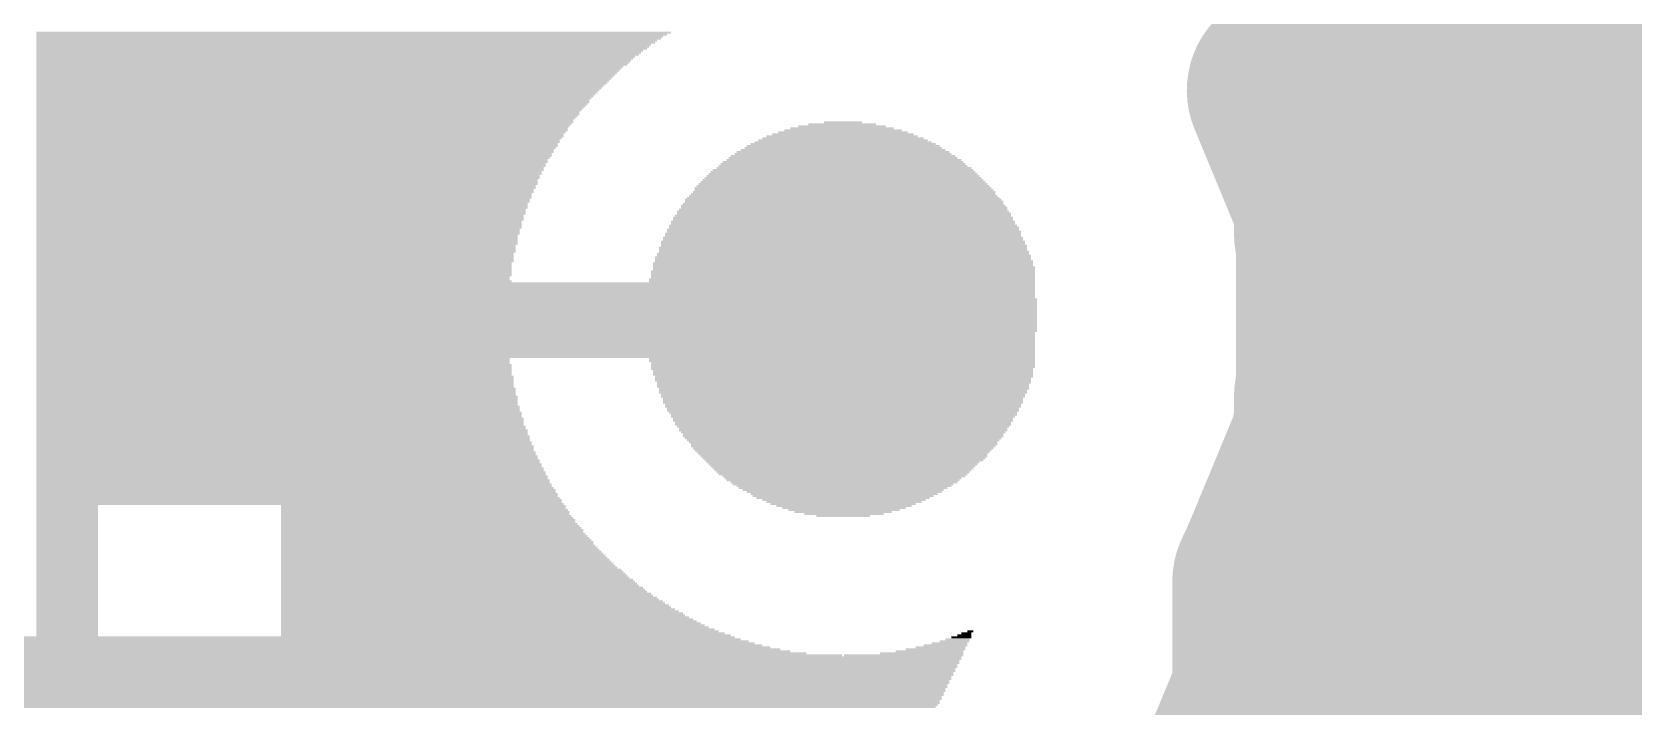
# Model space of a CAD drawing. Extents: x 0 to 49.5, y 0 to 37.5.
# Drawn here: x 17.664 to 21.69, y 3.129 to 4.827 of the extents above; entities that cross this region are included whole.
import ezdxf

# ---------------------------------------------------------------- set-up
doc = ezdxf.new("R2010")
doc.units = 0
doc.layers.add('1', color=22, linetype='CONTINUOUS')

# ---------------------------------------------------------------- blocks, each defined once
blk = doc.blocks.new('RECT')
blk.add_solid([(-0.5, -0.5), (0.5, -0.5), (-0.5, 0.5), (0.5, 0.5)])

msp = doc.modelspace()

# ---------------------------------------------------------------- linework, layer by layer
at = {"layer": '1', "const_width": 0.254}
for points in [[(20.9377, 4.7286, 1), (20.703, 4.6314)], [(20.8204, 4.807, 1), (20.8204, 4.553)], [(20.8651, 4.699, 1), (20.8651, 4.445)], [(21.0459, 4.4421, 1), (20.7919, 4.4421)], [(21.0363, 4.4898, 1), (20.8016, 4.3926)], [(21.0559, 4.4171, 1), (20.8019, 4.4171)], [(21.0463, 4.4627, 1), (20.8116, 4.3655)], [(21.0609, 4.4021, 1), (20.8069, 4.4021)], [(21.0513, 4.4477, 1), (20.8166, 4.3505)], [(21.0659, 4.3871, 1), (20.8119, 4.3871)], [(20.8016, 4.3935, 1), (21.0363, 4.4907)], [(20.8116, 4.3684, 1), (21.0463, 4.4657)], [(21.0525, 4.4189, 1), (20.8253, 4.3053)], [(21.0659, 4.362, 1), (20.8119, 4.362)], [(20.7919, 4.4412, 1), (21.0459, 4.4412)], [(21.0563, 4.3677, 1), (20.8216, 4.2705)], [(20.8166, 4.3535, 1), (21.0513, 4.4507)], [(21.0709, 4.3071, 1), (20.8169, 4.3071)], [(21.0709, 4.3021, 1), (20.8169, 4.3021)], [(21.0644, 4.3422, 1), (20.8234, 4.2619)], [(20.8216, 4.3384, 1), (21.0563, 4.4357)], [(20.8019, 4.4141, 1), (21.0559, 4.4141)], [(20.8069, 4.3991, 1), (21.0609, 4.3991)], [(20.8253, 4.3053, 1), (21.0525, 4.4188)], [(20.8119, 4.3621, 1), (21.0659, 4.3621)], [(20.8234, 4.2619, 1), (21.0644, 4.3422)], [(20.8266, 4.2584, 1), (21.0612, 4.3557)], [(20.8119, 4.3191, 1), (21.0659, 4.3191)], [(20.8169, 4.3021, 1), (21.0709, 4.3021)], [(20.9439, 4.191, 1), (20.9439, 3.937)], [(21.0659, 3.91, 1), (20.8119, 3.91)], [(21.0709, 3.9321, 1), (20.8169, 3.9321)], [(20.8541, 4.0219, 1), (21.0337, 3.8423)], [(21.0612, 3.8735, 1), (20.8266, 3.9707)], [(21.0337, 3.8423, 1), (20.8541, 4.0219)], [(21.0609, 3.82, 1), (20.8069, 3.82)], [(20.8216, 3.9586, 1), (21.0563, 3.8614)], [(21.0563, 3.7835, 1), (20.8216, 3.8807)], [(21.0509, 3.78, 1), (20.7969, 3.78)], [(21.0559, 3.795, 1), (20.8019, 3.795)], [(21.0413, 3.7285, 1), (20.8066, 3.8257)], [(21.0463, 3.7435, 1), (20.8116, 3.8407)], [(21.0513, 3.7585, 1), (20.8166, 3.8557)], [(20.8169, 3.9321, 1), (21.0709, 3.9321)], [(20.8169, 3.9221, 1), (21.0709, 3.9221)], [(20.8166, 3.8686, 1), (21.0513, 3.7714)], [(20.8066, 3.8286, 1), (21.0413, 3.7314)], [(20.8116, 3.8436, 1), (21.0463, 3.7464)], [(20.8119, 3.8321, 1), (21.0659, 3.8321)], [(20.8019, 3.7921, 1), (21.0559, 3.7921)], [(20.8069, 3.8071, 1), (21.0609, 3.8071)], [(20.7969, 3.7771, 1), (21.0509, 3.7771)], [(20.8323, 3.683, 1), (20.8323, 3.429)], [(20.9256, 3.4505, 1), (20.6909, 3.5477)], [(20.8988, 3.41, 1), (20.7195, 3.5899)], [(20.905, 3.4049, 1), (20.6703, 3.5021)], [(20.91, 3.4149, 1), (20.6753, 3.5121)], [(20.7186, 3.5891, 1), (20.8979, 3.4091)], [(20.8788, 3.3651, 1), (20.6994, 3.5449)], [(20.8838, 3.3751, 1), (20.7044, 3.5549)], [(20.9109, 3.4448, 1), (20.6569, 3.4448)], [(20.698, 3.5434, 1), (20.8774, 3.3636)], [(20.703, 3.5534, 1), (20.8824, 3.3736)], [(20.6918, 3.5486, 1), (20.9265, 3.4514)], [(20.8739, 3.3552, 1), (20.6943, 3.5348)], [(20.6941, 3.5346, 1), (20.8737, 3.355)], [(20.6718, 3.5035, 1), (20.9065, 3.4064)], [(20.6768, 3.5136, 1), (20.9115, 3.4164)], [(20.6668, 3.4936, 1), (20.9015, 3.3964)], [(21.3465, 3.4735, 1), (21.3465, 3.2195)], [(21.4363, 3.2567, 1), (21.2567, 3.4363)], [(21.7313, 3.3021, 1), (21.8285, 3.0674)], [(21.8697, 3.0949, 1), (21.6901, 3.2745)], [(20.9059, 3.155, 1), (20.6519, 3.155)], [(20.8963, 3.1035, 1), (20.6616, 3.2007)], [(20.9013, 3.1185, 1), (20.6666, 3.2157)], [(20.7358, 3.175, 1), (20.7358, 2.921)], [(20.6616, 3.2036, 1), (20.8963, 3.1064)], [(21.6432, 2.921, 1), (21.6432, 3.175)], [(20.6519, 3.1521, 1), (20.9059, 3.1521)], [(20.6569, 3.1671, 1), (20.9109, 3.1671)]]:
    msp.add_lwpolyline(points, format="xyb", dxfattribs=at)
at = {"layer": '1', "const_width": 0.508}
for points in [[(20.9189, 4.4421), (20.8204, 4.68)], [(20.8204, 4.68), (38.211, 4.68)], [(20.8651, 4.572), (38.211, 4.572)], [(20.9189, 4.4412), (20.9189, 4.4421)], [(20.9289, 4.4171), (20.9189, 4.4412)], [(20.9289, 4.4141), (20.9289, 4.4171)], [(20.9339, 4.4021), (20.9289, 4.4141)], [(20.9339, 4.3991), (20.9339, 4.4021)], [(20.9389, 4.3871), (20.9339, 4.3991)], [(20.9389, 4.3621), (20.9389, 4.3871)], [(20.9389, 4.362), (20.9389, 4.3621)], [(20.9389, 4.3191), (20.9389, 4.362)], [(20.9439, 4.3071), (20.9389, 4.3191)], [(20.9439, 4.3021), (20.9439, 4.3071)], [(20.9439, 3.9321), (20.9439, 4.3021)], [(20.9439, 4.3021), (20.9439, 4.3021)], [(20.9439, 4.064), (38.211, 4.064)], [(20.9389, 3.91), (20.9439, 3.9221)], [(20.9389, 3.8321), (20.9389, 3.91)], [(20.9439, 3.9221), (20.9439, 3.9321)], [(20.9439, 3.9321), (20.9439, 3.9321)], [(20.9339, 3.82), (20.9389, 3.8321)], [(20.9339, 3.8071), (20.9339, 3.82)], [(20.8091, 3.5), (20.9239, 3.7771)], [(20.9239, 3.78), (20.9289, 3.7921)], [(20.9239, 3.7771), (20.9239, 3.78)], [(20.9289, 3.795), (20.9339, 3.8071)], [(20.9289, 3.7921), (20.9289, 3.795)], [(20.8323, 3.556), (38.211, 3.556)], [(20.7941, 3.465), (20.8083, 3.4991)], [(20.8083, 3.4991), (20.8091, 3.5)], [(20.7841, 3.445), (20.7877, 3.4535)], [(20.7877, 3.4535), (20.7891, 3.455)], [(20.7891, 3.455), (20.7927, 3.4635)], [(20.7927, 3.4635), (20.7941, 3.465)], [(20.7839, 3.4448), (20.7841, 3.445)], [(20.7839, 3.1671), (20.7839, 3.4448)], [(22.4025, 3.4426), (21.7799, 3.1847)], [(21.3465, 3.3465), (19.3462, 1.3462)], [(21.3465, 3.3465), (27.9181, 3.3465)], [(21.7799, 3.1847), (21.3035, 2.7083)], [(20.6641, 2.875), (20.7789, 3.1521)], [(20.7789, 3.155), (20.7839, 3.1671)], [(20.7789, 3.1521), (20.7789, 3.155)], [(20.7358, 3.048), (21.6432, 3.048)]]:
    msp.add_lwpolyline(points, dxfattribs=at)

# ---------------------------------------------------------------- block references
at = {"layer": '1', "yscale": 0.005}
for p, xscale in [((18.4724, 4.8246), 1.595), ((18.4674, 4.8196), 1.585), ((18.4624, 4.8146), 1.575), ((18.4599, 4.8096), 1.57), ((18.4549, 4.8046), 1.56), ((18.4524, 4.7996), 1.555), ((18.4474, 4.7946), 1.545), ((18.4449, 4.7896), 1.54), ((18.4424, 4.7846), 1.535), ((18.4374, 4.7796), 1.525), ((18.4349, 4.7746), 1.52), ((18.4324, 4.7696), 1.515), ((18.4274, 4.7646), 1.505), ((18.4249, 4.7596), 1.5), ((18.4224, 4.7546), 1.495), ((18.4199, 4.7496), 1.49), ((18.4174, 4.7446), 1.485), ((18.4124, 4.7396), 1.475), ((18.4099, 4.7346), 1.47), ((18.4074, 4.7296), 1.465), ((18.4049, 4.7246), 1.46), ((18.4024, 4.7196), 1.455), ((18.3999, 4.7146), 1.45), ((18.3974, 4.7096), 1.445), ((18.3949, 4.7046), 1.44), ((18.3924, 4.6996), 1.435), ((18.3899, 4.6946), 1.43), ((18.3874, 4.6896), 1.425), ((18.3849, 4.6846), 1.42), ((18.3824, 4.6796), 1.415), ((18.3799, 4.6746), 1.41), ((18.3774, 4.6696), 1.405), ((18.3749, 4.6646), 1.4), ((18.3724, 4.6596), 1.395), ((18.3699, 4.6546), 1.39), ((18.3699, 4.6496), 1.39), ((18.3674, 4.6446), 1.385), ((18.3649, 4.6396), 1.38), ((18.3624, 4.6346), 1.375), ((18.3599, 4.6296), 1.37), ((18.3574, 4.6246), 1.365), ((18.3574, 4.6196), 1.365), ((18.3549, 4.6146), 1.36), ((18.3524, 4.6096), 1.355), ((18.3499, 4.6046), 1.35), ((18.3499, 4.5996), 1.35), ((18.3474, 4.5946), 1.345), ((18.3449, 4.5896), 1.34), ((19.6999, 4.5896), 0.22), ((19.6999, 4.5946), 0.17), ((19.7024, 4.5996), 0.095), ((18.3424, 4.5846), 1.335), ((18.3424, 4.5796), 1.335), ((18.3399, 4.5746), 1.33), ((18.3374, 4.5696), 1.325), ((18.3374, 4.5646), 1.325), ((18.3349, 4.5596), 1.32), ((18.3324, 4.5546), 1.315), ((18.3324, 4.5496), 1.315), ((19.7024, 4.5496), 0.445), ((19.7024, 4.5546), 0.425), ((19.7024, 4.5596), 0.405), ((19.6999, 4.5646), 0.38), ((19.7024, 4.5696), 0.355), ((19.7024, 4.5746), 0.325), ((19.7024, 4.5796), 0.295), ((19.6999, 4.5846), 0.26), ((18.3299, 4.5446), 1.31), ((18.3299, 4.5396), 1.31), ((18.3274, 4.5346), 1.305), ((18.3249, 4.5296), 1.3), ((18.3249, 4.5246), 1.3), ((18.3224, 4.5196), 1.295), ((18.3224, 4.5146), 1.295), ((18.3199, 4.5096), 1.29), ((19.7024, 4.5096), 0.575), ((19.7024, 4.5146), 0.565), ((19.7024, 4.5196), 0.545), ((19.7024, 4.5246), 0.535), ((19.7024, 4.5296), 0.515), ((19.7024, 4.5346), 0.495), ((19.7024, 4.5396), 0.485), ((19.7024, 4.5446), 0.465), ((18.3174, 4.5046), 1.285), ((18.3174, 4.4996), 1.285), ((18.3149, 4.4946), 1.28), ((18.3149, 4.4896), 1.28), ((18.3124, 4.4846), 1.275), ((18.3124, 4.4796), 1.275), ((18.3099, 4.4746), 1.27), ((18.3099, 4.4696), 1.27), ((19.7024, 4.4696), 0.675), ((19.7024, 4.4746), 0.665), ((19.7024, 4.4796), 0.655), ((19.7049, 4.4846), 0.64), ((19.7024, 4.4896), 0.625), ((19.7024, 4.4946), 0.615), ((19.7024, 4.4996), 0.605), ((19.7049, 4.5046), 0.59), ((18.3074, 4.4646), 1.265), ((18.3074, 4.4596), 1.265), ((18.3049, 4.4546), 1.26), ((18.3049, 4.4496), 1.26), ((18.3049, 4.4446), 1.26), ((18.3024, 4.4396), 1.255), ((18.3024, 4.4346), 1.255), ((18.2999, 4.4296), 1.25), ((19.7024, 4.4346), 0.745), ((19.7049, 4.4296), 0.75), ((19.7024, 4.4396), 0.735), ((19.7024, 4.4446), 0.725), ((19.7024, 4.4496), 0.715), ((19.7024, 4.4546), 0.705), ((19.7024, 4.4596), 0.695), ((19.7024, 4.4646), 0.685), ((18.2999, 4.4246), 1.25), ((18.2974, 4.4196), 1.245), ((18.2974, 4.4146), 1.245), ((18.2974, 4.4096), 1.245), ((18.2949, 4.4046), 1.24), ((18.2949, 4.3996), 1.24), ((18.2924, 4.3946), 1.235), ((18.2924, 4.3896), 1.235), ((19.7024, 4.3896), 0.815), ((19.7024, 4.3946), 0.805), ((19.7024, 4.4046), 0.795), ((19.7049, 4.3996), 0.8), ((19.7024, 4.4096), 0.785), ((19.7024, 4.4146), 0.775), ((19.7024, 4.4196), 0.765), ((19.7049, 4.4246), 0.76), ((18.2924, 4.3846), 1.235), ((18.2899, 4.3796), 1.23), ((18.2899, 4.3746), 1.23), ((18.2899, 4.3696), 1.23), ((18.2874, 4.3646), 1.225), ((18.2874, 4.3596), 1.225), ((18.2874, 4.3546), 1.225), ((18.2849, 4.3496), 1.22), ((19.7024, 4.3496), 0.865), ((19.7024, 4.3596), 0.855), ((19.7024, 4.3546), 0.855), ((19.7024, 4.3646), 0.845), ((19.7024, 4.3746), 0.835), ((19.7049, 4.3696), 0.84), ((19.7024, 4.3796), 0.825), ((19.7049, 4.3846), 0.82), ((18.2849, 4.3446), 1.22), ((18.2849, 4.3396), 1.22), ((18.2849, 4.3346), 1.22), ((18.2824, 4.3296), 1.215), ((18.2824, 4.3246), 1.215), ((18.2824, 4.3196), 1.215), ((18.2799, 4.3146), 1.21), ((18.2799, 4.3096), 1.21), ((19.7024, 4.3096), 0.905), ((19.7024, 4.3196), 0.895), ((19.7024, 4.3146), 0.895), ((19.7024, 4.3296), 0.885), ((19.7049, 4.3246), 0.89), ((19.7024, 4.3396), 0.875), ((19.7049, 4.3346), 0.88), ((19.7024, 4.3446), 0.865), ((18.2799, 4.3046), 1.21), ((18.2799, 4.2996), 1.21), ((18.2799, 4.2946), 1.21), ((18.2774, 4.2896), 1.205), ((18.2774, 4.2846), 1.205), ((18.2774, 4.2796), 1.205), ((18.2774, 4.2746), 1.205), ((18.2749, 4.2696), 1.2), ((19.7024, 4.2696), 0.935), ((19.7024, 4.2846), 0.925), ((19.7024, 4.2796), 0.925), ((19.7049, 4.2746), 0.93), ((19.7024, 4.2996), 0.915), ((19.7024, 4.2946), 0.915), ((19.7049, 4.2896), 0.92), ((19.7024, 4.3046), 0.905), ((18.2749, 4.2646), 1.2), ((18.2749, 4.2596), 1.2), ((18.2749, 4.2546), 1.2), ((18.2749, 4.2496), 1.2), ((18.2724, 4.2446), 1.195), ((18.2724, 4.2396), 1.195), ((18.2724, 4.2346), 1.195), ((18.2724, 4.2296), 1.195), ((19.7024, 4.2446), 0.955), ((19.7024, 4.2396), 0.955), ((19.7049, 4.2346), 0.96), ((19.7049, 4.2296), 0.96), ((19.7024, 4.2596), 0.945), ((19.7024, 4.2546), 0.945), ((19.7049, 4.2496), 0.95), ((19.7049, 4.2646), 0.94), ((18.2724, 4.2246), 1.195), ((18.2724, 4.2196), 1.195), ((18.2724, 4.2146), 1.195), ((18.2699, 4.2096), 1.19), ((18.2699, 4.2046), 1.19), ((18.2724, 4.1996), 1.195), ((18.9299, 4.1946), 2.51), ((18.9299, 4.1896), 2.51), ((18.9299, 4.1846), 2.51), ((19.6999, 4.2046), 0.97), ((19.6999, 4.1996), 0.97), ((19.7024, 4.2246), 0.965), ((19.7024, 4.2196), 0.965), ((19.7024, 4.2146), 0.965), ((19.7024, 4.2096), 0.965), ((18.9299, 4.1796), 2.51), ((18.9299, 4.1746), 2.51), ((18.9299, 4.1696), 2.51), ((18.9299, 4.1646), 2.51), ((18.9299, 4.1596), 2.51), ((18.9324, 4.1546), 2.515), ((18.9324, 4.1496), 2.515), ((18.9324, 4.1446), 2.515), ((18.9324, 4.1396), 2.515), ((18.9324, 4.1346), 2.515), ((18.9324, 4.1296), 2.515), ((18.9324, 4.1246), 2.515), ((18.9324, 4.1196), 2.515), ((18.9324, 4.1146), 2.515), ((18.9324, 4.1096), 2.515), ((18.9324, 4.1046), 2.515), ((18.9324, 4.0996), 2.515), ((18.9324, 4.0946), 2.515), ((18.9324, 4.0896), 2.515), ((18.9324, 4.0846), 2.515), ((18.9324, 4.0796), 2.515), ((18.9324, 4.0746), 2.515), ((18.9299, 4.0696), 2.51), ((18.9299, 4.0646), 2.51), ((18.9299, 4.0596), 2.51), ((18.9299, 4.0546), 2.51), ((18.9299, 4.0496), 2.51), ((18.9299, 4.0446), 2.51), ((18.9299, 4.0396), 2.51), ((18.9299, 4.0346), 2.51), ((18.9299, 4.0296), 2.51), ((18.9299, 4.0246), 2.51), ((18.9299, 4.0196), 2.51), ((18.9299, 4.0146), 2.51), ((18.9299, 4.0096), 2.51), ((18.2699, 4.0046), 1.19), ((18.2699, 3.9996), 1.19), ((18.2699, 3.9946), 1.19), ((18.2724, 3.9896), 1.195), ((18.2724, 3.9846), 1.195), ((19.6999, 4.0046), 0.97), ((19.6999, 3.9996), 0.97), ((19.7024, 3.9946), 0.965), ((19.7024, 3.9896), 0.965), ((19.7024, 3.9846), 0.965), ((18.2724, 3.9796), 1.195), ((18.2724, 3.9746), 1.195), ((18.2724, 3.9696), 1.195), ((18.2724, 3.9646), 1.195), ((18.2749, 3.9596), 1.2), ((18.2749, 3.9546), 1.2), ((18.2749, 3.9496), 1.2), ((18.2749, 3.9446), 1.2), ((19.6999, 3.9796), 0.96), ((19.7024, 3.9746), 0.955), ((19.7024, 3.9696), 0.955), ((19.7024, 3.9646), 0.955), ((19.7049, 3.9596), 0.95), ((19.7024, 3.9546), 0.945), ((19.7024, 3.9496), 0.945), ((19.7049, 3.9446), 0.94), ((18.2749, 3.9396), 1.2), ((18.2749, 3.9346), 1.2), ((18.2774, 3.9296), 1.205), ((18.2774, 3.9246), 1.205), ((18.2774, 3.9196), 1.205), ((18.2774, 3.9146), 1.205), ((18.2799, 3.9096), 1.21), ((18.2799, 3.9046), 1.21), ((19.7024, 3.9396), 0.935), ((19.7024, 3.9346), 0.935), ((19.7049, 3.9296), 0.93), ((19.7024, 3.9246), 0.925), ((19.7024, 3.9196), 0.925), ((19.7024, 3.9146), 0.915), ((19.7024, 3.9096), 0.915), ((19.7024, 3.9046), 0.905), ((18.2799, 3.8996), 1.21), ((18.2799, 3.8946), 1.21), ((18.2799, 3.8896), 1.21), ((18.2824, 3.8846), 1.215), ((18.2824, 3.8796), 1.215), ((18.2824, 3.8746), 1.215), ((18.2849, 3.8696), 1.22), ((18.2849, 3.8646), 1.22), ((19.7024, 3.8996), 0.905), ((19.7024, 3.8946), 0.905), ((19.7024, 3.8896), 0.895), ((19.7024, 3.8846), 0.895), ((19.7024, 3.8796), 0.885), ((19.7024, 3.8746), 0.885), ((19.7024, 3.8696), 0.875), ((19.7049, 3.8646), 0.87), ((18.2849, 3.8596), 1.22), ((18.2874, 3.8546), 1.225), ((18.2874, 3.8496), 1.225), ((18.2874, 3.8446), 1.225), ((18.2874, 3.8396), 1.225), ((18.2899, 3.8346), 1.23), ((18.2899, 3.8296), 1.23), ((18.2924, 3.8246), 1.235), ((19.7024, 3.8596), 0.865), ((19.7024, 3.8546), 0.855), ((19.7024, 3.8496), 0.855), ((19.7024, 3.8446), 0.845), ((19.7024, 3.8396), 0.845), ((19.7024, 3.8346), 0.835), ((19.7024, 3.8296), 0.825), ((19.7024, 3.8246), 0.825), ((18.2924, 3.8196), 1.235), ((18.2924, 3.8146), 1.235), ((18.2949, 3.8096), 1.24), ((18.2949, 3.8046), 1.24), ((18.2949, 3.7996), 1.24), ((18.2974, 3.7946), 1.245), ((18.2974, 3.7896), 1.245), ((18.2999, 3.7846), 1.25), ((19.7024, 3.8196), 0.815), ((19.7024, 3.8146), 0.805), ((19.7024, 3.8096), 0.805), ((19.7024, 3.8046), 0.795), ((19.7024, 3.7996), 0.785), ((19.7024, 3.7946), 0.775), ((19.7049, 3.7896), 0.77), ((19.7024, 3.7846), 0.765), ((18.2999, 3.7796), 1.25), ((18.2999, 3.7746), 1.25), ((18.3024, 3.7696), 1.255), ((18.3024, 3.7646), 1.255), ((18.3049, 3.7596), 1.26), ((18.3049, 3.7546), 1.26), ((18.3074, 3.7496), 1.265), ((18.3074, 3.7446), 1.265), ((19.7024, 3.7796), 0.755), ((19.7024, 3.7746), 0.745), ((19.7024, 3.7696), 0.735), ((19.7024, 3.7646), 0.725), ((19.7049, 3.7596), 0.72), ((19.7049, 3.7546), 0.71), ((19.7049, 3.7496), 0.7), ((19.7024, 3.7446), 0.685), ((18.3099, 3.7396), 1.27), ((18.3099, 3.7346), 1.27), ((18.3124, 3.7296), 1.275), ((18.3124, 3.7246), 1.275), ((18.3149, 3.7196), 1.28), ((18.3149, 3.7146), 1.28), ((18.3174, 3.7096), 1.285), ((18.3174, 3.7046), 1.285), ((19.7024, 3.7396), 0.675), ((19.7024, 3.7346), 0.665), ((19.7024, 3.7296), 0.655), ((19.7024, 3.7246), 0.645), ((19.7024, 3.7196), 0.635), ((19.7024, 3.7146), 0.625), ((19.7049, 3.7096), 0.61), ((19.7024, 3.7046), 0.595), ((18.3199, 3.6996), 1.29), ((18.3199, 3.6946), 1.29), ((18.3224, 3.6896), 1.295), ((18.3224, 3.6846), 1.295), ((18.3249, 3.6796), 1.3), ((18.3274, 3.6746), 1.305), ((18.3274, 3.6696), 1.305), ((18.3299, 3.6646), 1.31), ((19.7024, 3.6996), 0.585), ((19.7049, 3.6946), 0.57), ((19.7024, 3.6896), 0.555), ((19.7049, 3.6846), 0.54), ((19.7024, 3.6796), 0.525), ((19.7024, 3.6746), 0.505), ((19.7049, 3.6696), 0.49), ((19.7049, 3.6646), 0.47), ((18.3299, 3.6596), 1.31), ((18.3324, 3.6546), 1.315), ((18.3349, 3.6496), 1.32), ((18.3349, 3.6446), 1.32), ((18.3374, 3.6396), 1.325), ((17.7524, 3.6346), 0.155), ((17.7524, 3.6296), 0.155), ((17.7524, 3.6246), 0.155), ((18.6474, 3.6346), 0.715), ((18.6474, 3.6296), 0.715), ((18.6499, 3.6246), 0.72), ((19.7024, 3.6596), 0.455), ((19.7024, 3.6546), 0.435), ((19.7049, 3.6496), 0.41), ((19.7049, 3.6446), 0.39), ((19.7024, 3.6396), 0.365), ((19.7049, 3.6346), 0.34), ((19.7049, 3.6296), 0.31), ((19.7049, 3.6246), 0.28), ((17.7524, 3.6196), 0.155), ((17.7524, 3.6146), 0.155), ((17.7524, 3.6096), 0.155), ((17.7524, 3.6046), 0.155), ((17.7524, 3.5996), 0.155), ((17.7524, 3.5946), 0.155), ((17.7524, 3.5896), 0.155), ((17.7524, 3.5846), 0.155), ((18.6524, 3.6196), 0.725), ((18.6524, 3.6146), 0.725), ((18.6549, 3.6096), 0.73), ((18.6574, 3.6046), 0.735), ((18.6599, 3.5996), 0.74), ((18.6599, 3.5946), 0.74), ((18.6624, 3.5896), 0.745), ((18.6649, 3.5846), 0.75), ((19.7024, 3.6196), 0.245), ((19.7049, 3.6146), 0.2), ((19.7024, 3.6096), 0.135), ((17.7524, 3.5796), 0.155), ((17.7524, 3.5746), 0.155), ((17.7524, 3.5696), 0.155), ((17.7524, 3.5646), 0.155), ((17.7524, 3.5596), 0.155), ((17.7524, 3.5546), 0.155), ((17.7524, 3.5496), 0.155), ((17.7524, 3.5446), 0.155), ((18.6674, 3.5796), 0.755), ((18.6699, 3.5746), 0.76), ((18.6699, 3.5696), 0.76), ((18.6724, 3.5646), 0.765), ((18.6749, 3.5596), 0.77), ((18.6774, 3.5546), 0.775), ((18.6799, 3.5496), 0.78), ((18.6824, 3.5446), 0.785), ((17.7524, 3.5396), 0.155), ((17.7524, 3.5346), 0.155), ((17.7524, 3.5296), 0.155), ((17.7524, 3.5246), 0.155), ((17.7524, 3.5196), 0.155), ((17.7524, 3.5146), 0.155), ((17.7524, 3.5096), 0.155), ((17.7524, 3.5046), 0.155), ((18.6824, 3.5396), 0.785), ((18.6849, 3.5346), 0.79), ((18.6874, 3.5296), 0.795), ((18.6899, 3.5246), 0.8), ((18.6924, 3.5196), 0.805), ((18.6949, 3.5146), 0.81), ((18.6974, 3.5096), 0.815), ((18.6999, 3.5046), 0.82), ((17.7524, 3.4996), 0.155), ((17.7524, 3.4946), 0.155), ((17.7524, 3.4896), 0.155), ((17.7524, 3.4846), 0.155), ((17.7524, 3.4796), 0.155), ((17.7524, 3.4746), 0.155), ((17.7524, 3.4696), 0.155), ((17.7524, 3.4646), 0.155), ((18.7024, 3.4996), 0.825), ((18.7049, 3.4946), 0.83), ((18.7074, 3.4896), 0.835), ((18.7099, 3.4846), 0.84), ((18.7124, 3.4796), 0.845), ((18.7174, 3.4746), 0.855), ((18.7199, 3.4696), 0.86), ((18.7224, 3.4646), 0.865), ((17.7524, 3.4596), 0.155), ((17.7524, 3.4546), 0.155), ((17.7524, 3.4496), 0.155), ((17.7524, 3.4446), 0.155), ((17.7524, 3.4396), 0.155), ((17.7524, 3.4346), 0.155), ((17.7524, 3.4296), 0.155), ((17.7524, 3.4246), 0.155), ((18.7249, 3.4596), 0.87), ((18.7274, 3.4546), 0.875), ((18.7324, 3.4496), 0.885), ((18.7349, 3.4446), 0.89), ((18.7374, 3.4396), 0.895), ((18.7399, 3.4346), 0.9), ((18.7449, 3.4296), 0.91), ((18.7474, 3.4246), 0.915), ((17.7524, 3.4196), 0.155), ((17.7524, 3.4146), 0.155), ((17.7524, 3.4096), 0.155), ((17.7524, 3.4046), 0.155), ((17.7524, 3.3996), 0.155), ((17.7524, 3.3946), 0.155), ((17.7524, 3.3896), 0.155), ((17.7524, 3.3846), 0.155), ((17.7524, 3.3796), 0.155), ((18.7499, 3.4196), 0.92), ((18.7549, 3.4146), 0.93), ((18.7574, 3.4096), 0.935), ((18.7624, 3.4046), 0.945), ((18.7649, 3.3996), 0.95), ((18.7699, 3.3946), 0.96), ((18.7724, 3.3896), 0.965), ((18.7774, 3.3846), 0.975), ((18.7799, 3.3796), 0.98), ((17.7524, 3.3746), 0.155), ((17.7524, 3.3696), 0.155), ((17.7524, 3.3646), 0.155), ((17.7524, 3.3596), 0.155), ((17.7524, 3.3546), 0.155), ((17.7524, 3.3496), 0.155), ((17.7524, 3.3446), 0.155), ((17.7524, 3.3396), 0.155), ((18.7849, 3.3746), 0.99), ((18.7949, 3.3646), 1.01), ((18.7974, 3.3596), 1.015), ((18.8024, 3.3546), 1.025), ((18.8074, 3.3496), 1.035), ((18.8124, 3.3446), 1.045), ((18.8174, 3.3396), 1.055), ((17.1949, 3.2996), 4.5), ((17.1924, 3.3046), 4.475), ((17.7524, 3.3346), 0.155), ((17.7524, 3.3296), 0.155), ((17.7524, 3.3246), 0.155), ((17.7524, 3.3196), 0.155), ((17.7524, 3.3146), 0.155), ((17.7524, 3.3096), 0.155), ((18.8224, 3.3346), 1.065), ((18.8274, 3.3296), 1.075), ((18.8349, 3.3246), 1.09), ((18.8399, 3.3196), 1.1), ((18.8474, 3.3146), 1.115), ((18.8549, 3.3096), 1.13), ((19.9899, 3.2996), 0.06), ((19.9999, 3.3046), 0.05), ((20.0074, 3.3096), 0.035), ((20.0124, 3.3146), 0.025), ((20.0224, 3.3196), 0.015), ((15.6749, 3.2596), 8.05), ((17.1799, 3.2646), 4.86), ((17.1949, 3.2696), 4.75), ((17.1974, 3.2746), 4.695), ((17.1974, 3.2796), 4.645), ((17.1974, 3.2846), 4.605), ((17.1974, 3.2896), 4.565), ((17.1974, 3.2946), 4.535), ((19.8549, 3.2596), 0.3), ((19.8999, 3.2646), 0.21), ((19.9199, 3.2696), 0.17), ((19.9349, 3.2746), 0.15), ((19.9474, 3.2796), 0.125), ((19.9599, 3.2846), 0.11), ((19.9699, 3.2896), 0.09), ((19.9824, 3.2946), 0.075), ((15.8249, 3.2546), 8.35), ((15.8274, 3.2496), 8.345), ((15.8249, 3.2446), 8.34), ((15.8274, 3.2396), 8.335), ((15.8249, 3.2346), 8.33), ((15.8274, 3.2296), 8.325), ((15.8249, 3.2246), 8.32), ((15.8249, 3.2196), 8.32), ((15.8249, 3.2146), 8.31), ((15.8249, 3.2096), 8.31), ((15.8249, 3.2046), 8.3), ((15.8249, 3.1996), 8.3), ((15.8249, 3.1946), 8.29), ((15.8249, 3.1896), 8.29), ((15.8249, 3.1846), 8.28), ((15.8249, 3.1796), 8.28), ((15.8249, 3.1746), 8.27), ((15.8249, 3.1696), 8.27), ((15.8249, 3.1646), 8.26), ((15.8274, 3.1596), 8.255), ((15.8249, 3.1546), 8.25), ((15.8274, 3.1496), 8.245), ((15.8249, 3.1446), 8.24), ((15.8274, 3.1396), 8.235), ((15.8249, 3.1346), 8.23), ((15.8249, 3.1296), 8.22)]:
    msp.add_blockref('RECT', p, dxfattribs=dict(at, xscale=xscale))
msp.add_blockref('RECT', (18.7899, 3.3696), dxfattribs=at)

doc.saveas('drawing.dxf')
